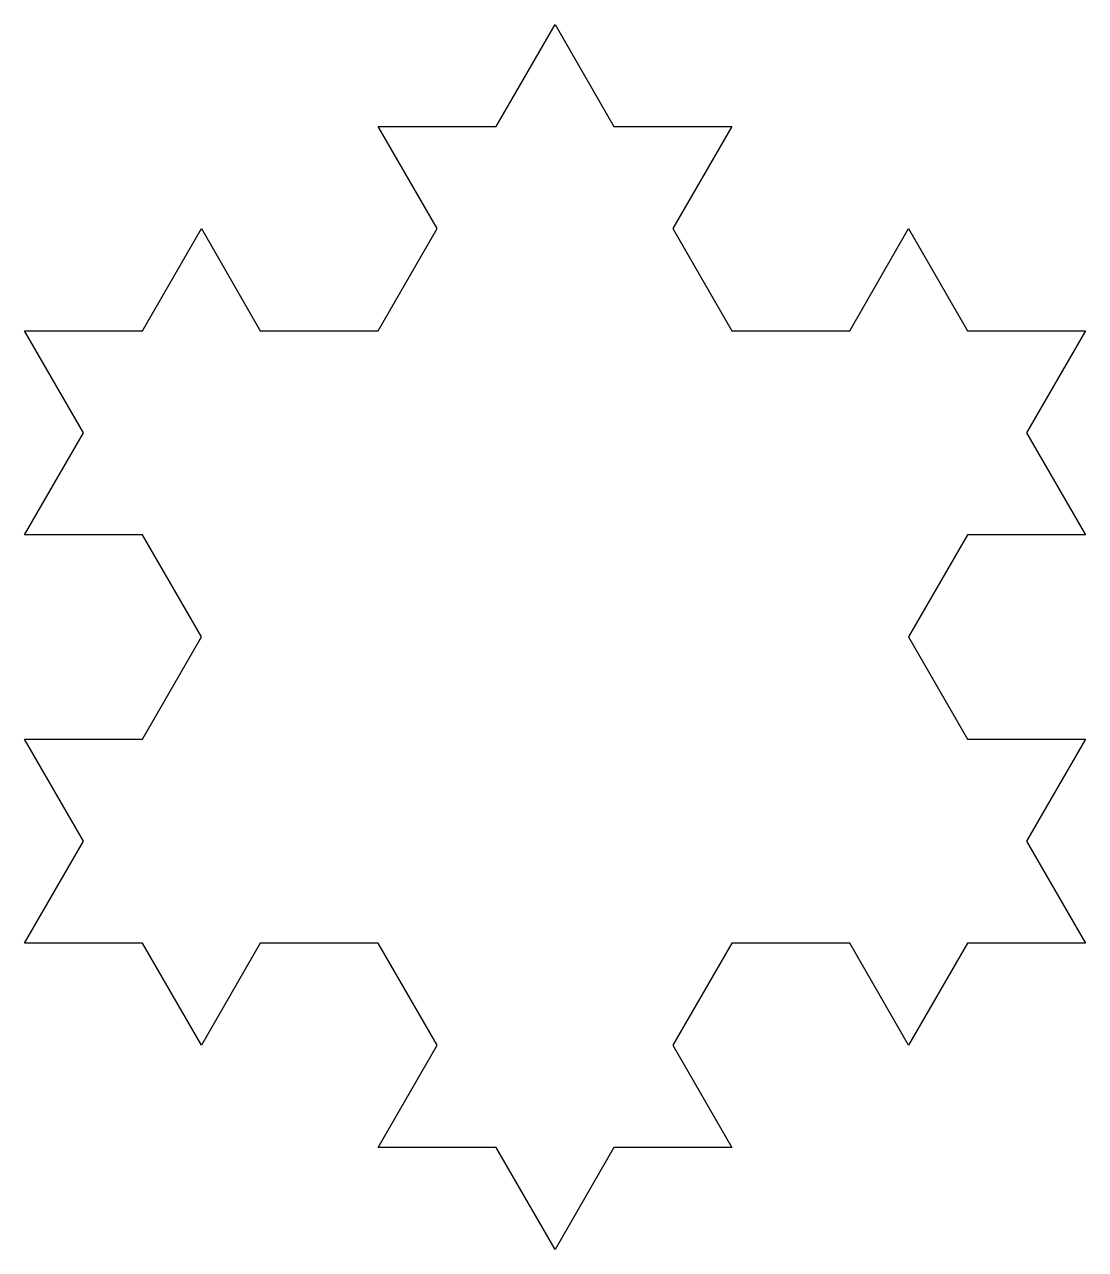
# Model space of a CAD drawing. Extents: x 0 to 1, y -0.29 to 0.87.
import ezdxf

# ---------------------------------------------------------------- set-up
doc = ezdxf.new("R2010")
doc.units = 0

msp = doc.modelspace()

# ---------------------------------------------------------------- linework, layer by layer
for p, q in [((0.4444, 0.7698), (0.5, 0.866)), ((0.5, 0.866), (0.5556, 0.7698)), ((0.3889, 0.6736), (0.3333, 0.7698)), ((0.3333, 0.7698), (0.4444, 0.7698)), ((0.5556, 0.7698), (0.6667, 0.7698)), ((0.6667, 0.7698), (0.6111, 0.6736)), ((0.1111, 0.5774), (0.1667, 0.6736)), ((0.1667, 0.6736), (0.2222, 0.5774)), ((0.3333, 0.5774), (0.3889, 0.6736)), ((0.6111, 0.6736), (0.6667, 0.5774)), ((0.7778, 0.5774), (0.8333, 0.6736)), ((0.8333, 0.6736), (0.8889, 0.5774)), ((0.0556, 0.4811), (0, 0.5774)), ((0, 0.5774), (0.1111, 0.5774)), ((0.2222, 0.5774), (0.3333, 0.5774)), ((0.6667, 0.5774), (0.7778, 0.5774)), ((0.8889, 0.5774), (1, 0.5774)), ((1, 0.5774), (0.9444, 0.4811)), ((0, 0.3849), (0.0556, 0.4811)), ((0.9444, 0.4811), (1, 0.3849)), ((0.1111, 0.3849), (0, 0.3849)), ((0.1667, 0.2887), (0.1111, 0.3849)), ((0.8889, 0.3849), (0.8333, 0.2887)), ((1, 0.3849), (0.8889, 0.3849)), ((0.1111, 0.1925), (0.1667, 0.2887)), ((0.8333, 0.2887), (0.8889, 0.1925)), ((0.0556, 0.0962), (0, 0.1925)), ((0, 0.1925), (0.1111, 0.1925)), ((0.8889, 0.1925), (1, 0.1925)), ((1, 0.1925), (0.9444, 0.0962)), ((0, 0), (0.0556, 0.0962)), ((0.9444, 0.0962), (1, 0)), ((0.1111, 0), (0, 0)), ((0.1667, -0.0962), (0.1111, 0)), ((0.2222, 0), (0.1667, -0.0962)), ((0.3333, 0), (0.2222, 0)), ((0.3889, -0.0962), (0.3333, 0)), ((0.6667, 0), (0.6111, -0.0962)), ((0.7778, 0), (0.6667, 0)), ((0.8333, -0.0962), (0.7778, 0)), ((0.8889, 0), (0.8333, -0.0962)), ((1, 0), (0.8889, 0)), ((0.3333, -0.1925), (0.3889, -0.0962)), ((0.6111, -0.0962), (0.6667, -0.1925)), ((0.4444, -0.1925), (0.3333, -0.1925)), ((0.5, -0.2887), (0.4444, -0.1925)), ((0.5556, -0.1925), (0.5, -0.2887)), ((0.6667, -0.1925), (0.5556, -0.1925))]:
    msp.add_line(p, q)

doc.saveas('drawing.dxf')
